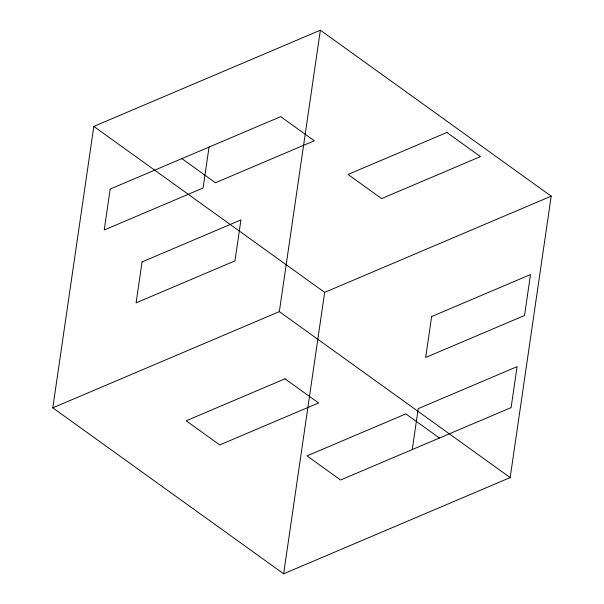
<?xml version="1.0" encoding="UTF-8"?>
<svg xmlns="http://www.w3.org/2000/svg" width="604" height="604" viewBox="0 0 604 604"><rect width="100%" height="100%" fill="white"/><g stroke="black" fill="none" stroke-linecap="round" stroke-linejoin="round"><path stroke-width="0.91" d="M52.797 407.836L93.824 126.41L320.369 30.2L551.203 196.164L510.176 477.59L283.631 573.8L52.797 407.836L279.342 311.619L320.369 30.2M209.052 147.074L203.08 188.01L104.22 229.996L110.192 189.06L280.724 116.64L314.299 140.777L215.439 182.763L181.864 158.618M283.631 573.8L324.658 292.381L551.203 196.164M412.253 449.58L418.217 408.644L517.077 366.658L511.112 407.594L340.581 480.014L307.006 455.877L405.858 413.891L439.44 438.028M93.824 126.41L324.658 292.381M279.342 311.619L510.176 477.59M142.076 261.917L136.104 302.853L234.964 260.868L240.936 219.931L142.076 261.917M431.649 316.541L425.677 357.477L524.536 315.492L530.501 274.556L431.649 316.541M446.885 132.472L348.032 174.45L381.607 198.595L480.467 156.61L446.885 132.472M285.005 378.814L186.145 420.799L219.72 444.944L318.58 402.959L285.005 378.814"/></g></svg>
